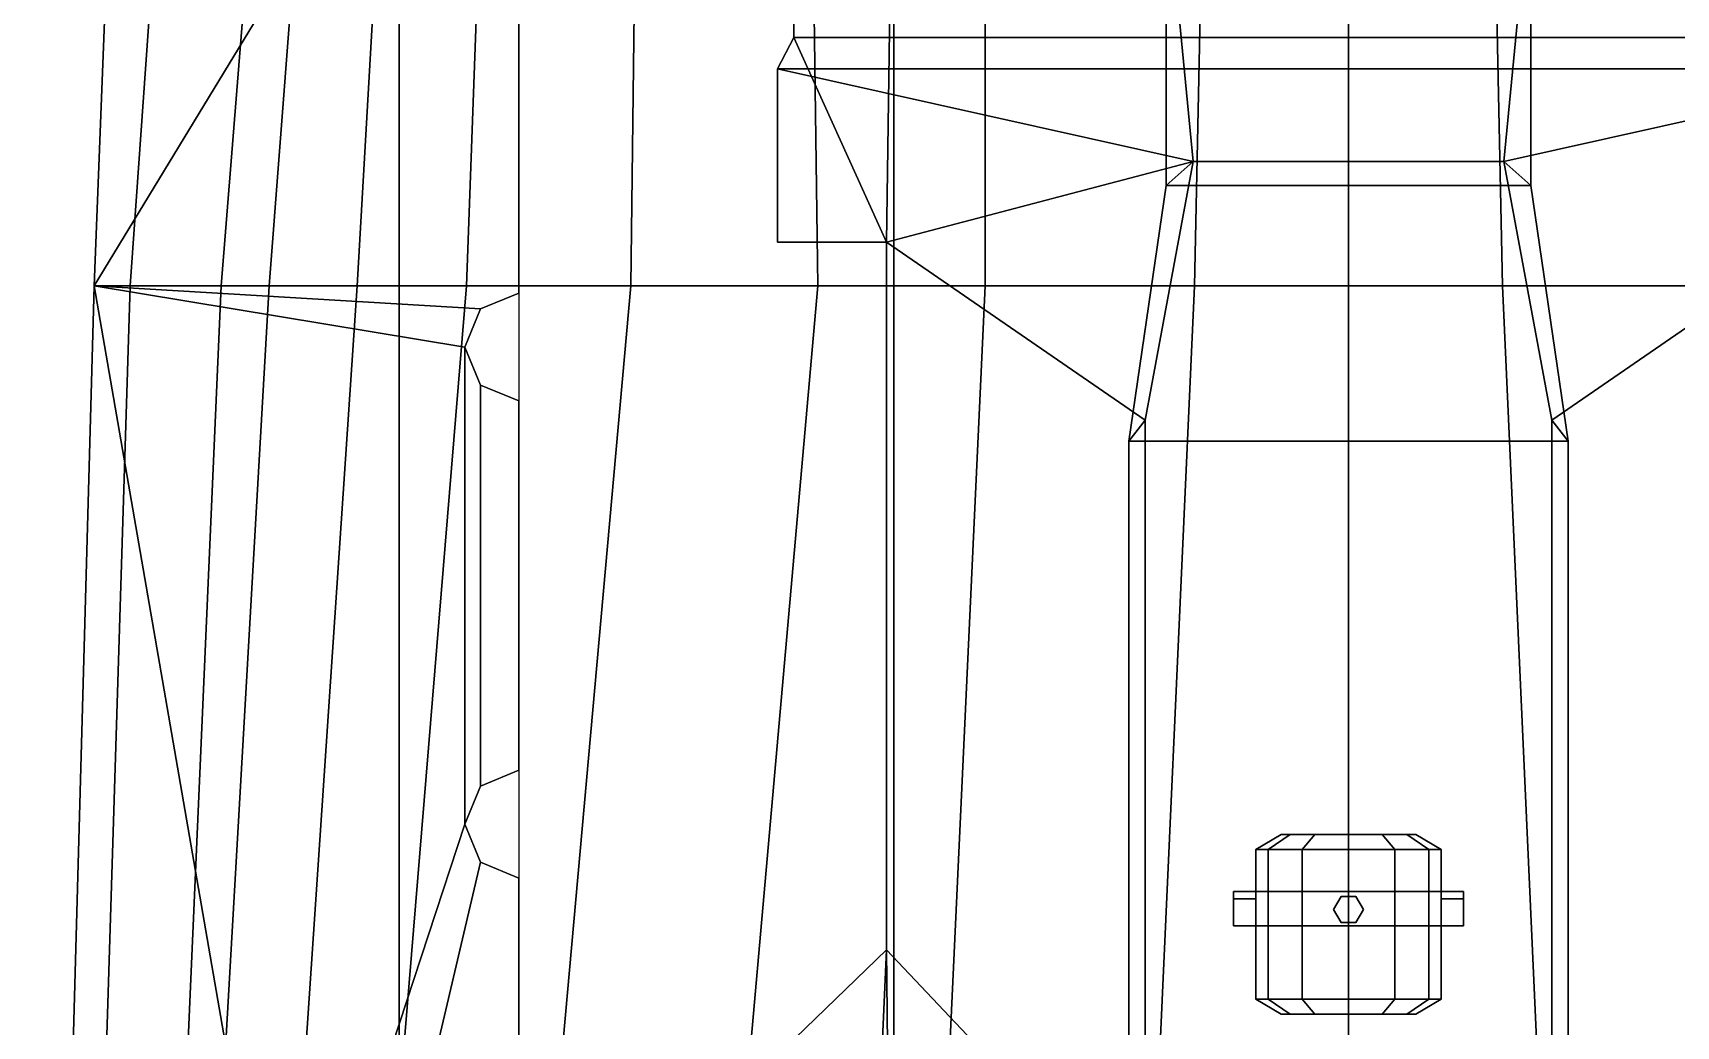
# Model space of a CAD drawing. Extents: x -9 to 9, y -98 to 98.
# Drawn here: x -8.8 to 2.19, y 30.02 to 36.66 of the extents above; entities that cross this region are included whole.
import ezdxf

# ---------------------------------------------------------------- set-up
doc = ezdxf.new("R2010")
doc.units = 0
doc.layers.get('0').update_dxf_attribs({"linetype": 'CONTINUOUS'})
doc.layers.add('SUPERSTRUCTURE', color=3, linetype='CONTINUOUS')

msp = doc.modelspace()

# ---------------------------------------------------------------- linework, layer by layer
for points in [[(-7.81, 49.81, 7.23), (-7.1, 49.81, 4.38), (-8.15, 34.97, 4.38), (-8.39, 34.97, 7.23)], [(-7.1, 49.81, 4.38), (-6.35, 49.81, 0.35), (-7.54, 34.97, -1.44), (-8.15, 34.97, 4.38)], [(-6.35, 49.81, 0.35), (-6.08, 49.81, -1.46), (-7.22, 34.97, -2.17), (-7.54, 34.97, -1.44)], [(-6.08, 49.81, -1.46), (-5.78, 49.81, -2.62), (-6.63, 34.97, -3.2), (-7.22, 34.97, -2.17)], [(-5.78, 49.81, -2.62), (-5.36, 49.81, -3.43), (-5.9, 34.97, -3.95), (-6.63, 34.97, -3.2)], [(-5.36, 49.81, -3.43), (-4.62, 49.81, -4.29), (-4.8, 34.97, -4.84), (-5.9, 34.97, -3.95)], [(-4.62, 49.81, -4.29), (-3.75, 49.81, -4.97), (-3.55, 34.97, -5.46), (-4.8, 34.97, -4.84)], [(-3.75, 49.81, -4.97), (-2.43, 49.81, -5.63), (-2.43, 34.97, -5.73), (-3.55, 34.97, -5.46)], [(-2.43, 49.81, -5.63), (-0.72, 49.81, -5.92), (-1.03, 34.97, -5.92), (-2.43, 34.97, -5.73)], [(0, 34.97, -5.97), (-1.03, 34.97, -5.92), (-0.72, 49.81, -5.92), (0, 49.81, -5.97)], [(0, 49.81, -5.97), (0.72, 49.81, -5.92), (1.03, 34.97, -5.92), (0, 34.97, -5.97)], [(2.43, 34.97, -5.73), (1.03, 34.97, -5.92), (0.72, 49.81, -5.92), (2.43, 49.81, -5.63)], [(-8.39, 34.97, 7.23), (-8.15, 34.97, 4.38), (-8.61, 20.15, 4.38), (-8.8, 20.15, 7.23)], [(-8.15, 34.97, 4.38), (-7.54, 34.97, -1.44), (-8.19, 20.15, -1.44), (-8.61, 20.15, 4.38)], [(-7.54, 34.97, -1.44), (-7.22, 34.97, -2.17), (-8.07, 20.15, -2.17), (-8.19, 20.15, -1.44)], [(-7.22, 34.97, -2.17), (-6.63, 34.97, -3.2), (-7.63, 20.15, -3.2), (-8.07, 20.15, -2.17)], [(-6.63, 34.97, -3.2), (-5.9, 34.97, -3.95), (-7.12, 20.15, -3.95), (-7.63, 20.15, -3.2)], [(-5.9, 34.97, -3.95), (-4.8, 34.97, -4.84), (-6.13, 20.15, -4.84), (-7.12, 20.15, -3.95)], [(-4.8, 34.97, -4.84), (-3.55, 34.97, -5.46), (-4.86, 20.15, -5.46), (-6.13, 20.15, -4.84)], [(-3.55, 34.97, -5.46), (-2.43, 34.97, -5.73), (-3.12, 20.15, -5.73), (-4.86, 20.15, -5.46)], [(-2.43, 34.97, -5.73), (-1.03, 34.97, -5.92), (-1.7, 20.15, -5.92), (-3.12, 20.15, -5.73)], [(0, 20.15, -5.97), (-1.7, 20.15, -5.92), (-1.03, 34.97, -5.92), (0, 34.97, -5.97)], [(0, 34.97, -5.97), (1.03, 34.97, -5.92), (1.7, 20.15, -5.92), (0, 20.15, -5.97)], [(3.12, 20.15, -5.73), (1.7, 20.15, -5.92), (1.03, 34.97, -5.92), (2.43, 34.97, -5.73)]]:
    msp.add_3dface(points)
at = {"layer": 'SUPERSTRUCTURE'}
for points in [[(-8.39, 34.97, 7.23), (-8.39, 34.97, 7.23), (-5.55, 39.64, 7.23), (-7.81, 49.81, 7.23)], [(3.71, 40.71, 12), (-3.71, 40.71, 12), (-3.71, 36.63, 12), (3.71, 36.63, 12)], [(-3.71, 36.63, 12), (-3.71, 40.71, 12), (-3.71, 40.71, 11.95), (-3.71, 36.63, 11.95)], [(-3.71, 36.63, 11.95), (-3.71, 40.71, 11.95), (-3.04, 38.72, 11.95), (-3.09, 35.26, 11.95)], [(-5.55, 39.64, 7.23), (-8.39, 34.97, 7.23), (-5.805, 34.815, 7.23), (-5.55, 34.92, 7.23)], [(-5.55, 39.64, 7.23), (-5.55, 34.92, 7.23), (-5.55, 34.92, 9.72), (-5.55, 39.64, 9.72)], [(-3.09, 30.53, 11.95), (-3.09, 35.26, 11.95), (-3.04, 38.72, 11.95), (-3.04, 25.87, 11.95)], [(-3.04, 25.87, 11.95), (-3.04, 38.72, 11.95), (-3.04, 38.72, 9.77), (-3.04, 25.87, 9.77)], [(6.35, 29.25, 9.77), (6.35, 37.72, 9.77), (-6.35, 37.72, 9.77), (-6.35, 29.25, 9.77)], [(-6.35, 37.72, 9.77), (-6.35, 37.72, 9.72), (-6.35, 29.25, 9.72), (-6.35, 29.25, 9.77)], [(-6.35, 29.25, 9.72), (-6.35, 37.72, 9.72), (-5.55, 37.72, 9.72), (-5.55, 29.25, 9.72)], [(1.22, 35.64, 14.4), (1.22, 37.67, 14.4), (-1.22, 37.67, 14.4), (-1.22, 35.64, 14.4)], [(-1.22, 35.64, 14.4), (-1.22, 37.67, 14.4), (-1.22, 37.67, 14.35), (-1.22, 35.64, 14.35)], [(-1.22, 35.64, 14.35), (-1.22, 37.67, 14.35), (-1.22, 37.67, 14.35), (-1.04, 35.8, 14.35)], [(1.04, 35.8, 14.35), (-1.04, 35.8, 14.35), (-1.22, 37.67, 14.35), (1.22, 37.67, 14.35)], [(1.04, 35.8, 14.35), (1.22, 37.67, 14.35), (1.22, 37.67, 14.35), (1.22, 35.64, 14.35)], [(1.22, 35.64, 14.35), (1.22, 37.67, 14.35), (1.22, 37.67, 14.4), (1.22, 35.64, 14.4)], [(3.71, 36.63, 12), (-3.71, 36.63, 12), (-3.82, 36.42, 12), (3.82, 36.42, 12)], [(-3.82, 36.42, 12), (-3.71, 36.63, 12), (-3.71, 36.63, 11.95), (-3.82, 36.42, 11.95)], [(-3.82, 35.26, 11.95), (-3.82, 36.42, 11.95), (-3.71, 36.63, 11.95), (-3.09, 35.26, 11.95)], [(3.82, 36.42, 12), (-3.82, 36.42, 12), (-1.04, 35.8, 12), (1.04, 35.8, 12)], [(-3.82, 35.26, 12), (-3.82, 36.42, 12), (-3.82, 36.42, 11.95), (-3.82, 35.26, 11.95)], [(-3.09, 35.26, 12), (-1.04, 35.8, 12), (-3.82, 36.42, 12), (-3.82, 35.26, 12)], [(3.09, 35.26, 12), (3.82, 36.42, 12), (1.04, 35.8, 12), (1.36, 34.07, 12)], [(-1.36, 34.07, 12), (-1.04, 35.8, 12), (-3.09, 35.26, 12)], [(-1.47, 33.93, 14.35), (-1.22, 35.64, 14.35), (-1.04, 35.8, 14.35), (-1.36, 34.07, 14.35)], [(-1.36, 34.07, 14.35), (-1.04, 35.8, 14.35), (-1.04, 35.8, 12), (-1.36, 34.07, 12)], [(1.04, 35.8, 12), (-1.04, 35.8, 12), (-1.04, 35.8, 14.35), (1.04, 35.8, 14.35)], [(1.36, 34.07, 12), (1.04, 35.8, 12), (1.04, 35.8, 14.35), (1.36, 34.07, 14.35)], [(1.36, 34.07, 14.35), (1.04, 35.8, 14.35), (1.22, 35.64, 14.35), (1.47, 33.93, 14.35)], [(1.22, 35.64, 14.4), (-1.22, 35.64, 14.4), (-1.47, 33.93, 14.4), (1.47, 33.93, 14.4)], [(-1.47, 33.93, 14.4), (-1.22, 35.64, 14.4), (-1.22, 35.64, 14.35), (-1.47, 33.93, 14.35)], [(1.47, 33.93, 14.35), (1.22, 35.64, 14.35), (1.22, 35.64, 14.4), (1.47, 33.93, 14.4)], [(-3.09, 35.26, 12), (-3.82, 35.26, 12), (-3.82, 35.26, 11.95), (-3.09, 35.26, 11.95)], [(-3.09, 30.53, 12), (-3.09, 35.26, 12), (-3.09, 35.26, 11.95), (-3.09, 30.53, 11.95)], [(-1.36, 28.7, 12), (-1.36, 34.07, 12), (-3.09, 35.26, 12), (-3.09, 30.53, 12)], [(3.09, 30.53, 12), (3.09, 35.26, 12), (1.36, 34.07, 12), (1.36, 28.7, 12)], [(-7.126, 27.67, 7.23), (-8.39, 34.97, 7.23), (-8.8, 20.15, 7.23), (-7.37, 26.76, 7.23)], [(-5.805, 34.815, 7.23), (-8.39, 34.97, 7.23), (-5.91, 34.56, 7.23), (-5.805, 34.815, 7.23)], [(-5.91, 34.56, 7.23), (-8.39, 34.97, 7.23), (-7.126, 27.67, 7.23), (-5.91, 31.37, 7.23)], [(-5.55, 34.92, 7.23), (-5.805, 34.815, 7.23), (-5.805, 34.815, 9.72), (-5.55, 34.92, 9.72)], [(-5.805, 34.815, 7.23), (-5.91, 34.56, 7.23), (-5.91, 34.56, 9.72), (-5.805, 34.815, 9.72)], [(-5.91, 34.56, 7.23), (-5.805, 34.305, 7.23), (-5.805, 34.305, 9.72), (-5.91, 34.56, 9.72)], [(-5.805, 34.305, 7.23), (-5.91, 34.56, 7.23), (-5.91, 31.37, 7.23), (-5.805, 31.625, 7.23)], [(-5.805, 34.305, 7.23), (-5.55, 34.2, 7.23), (-5.55, 34.2, 9.72), (-5.805, 34.305, 9.72)], [(-5.55, 34.2, 7.23), (-5.805, 34.305, 7.23), (-5.805, 31.625, 7.23), (-5.55, 31.73, 7.23)], [(-5.55, 34.2, 7.23), (-5.55, 31.73, 7.23), (-5.55, 31.73, 9.72), (-5.55, 34.2, 9.72)], [(-1.47, 28.45, 14.35), (-1.47, 33.93, 14.35), (-1.36, 34.07, 14.35), (-1.36, 28.7, 14.35)], [(-1.36, 28.7, 14.35), (-1.36, 34.07, 14.35), (-1.36, 34.07, 12), (-1.36, 28.7, 12)], [(1.36, 28.7, 12), (1.36, 34.07, 12), (1.36, 34.07, 14.35), (1.36, 28.7, 14.35)], [(1.36, 28.7, 14.35), (1.36, 34.07, 14.35), (1.47, 33.93, 14.35), (1.47, 28.45, 14.35)], [(1.47, 28.45, 14.4), (1.47, 33.93, 14.4), (-1.47, 33.93, 14.4), (-1.47, 28.45, 14.4)], [(-1.47, 28.45, 14.4), (-1.47, 33.93, 14.4), (-1.47, 33.93, 14.35), (-1.47, 28.45, 14.35)], [(1.47, 28.45, 14.35), (1.47, 33.93, 14.35), (1.47, 33.93, 14.4), (1.47, 28.45, 14.4)], [(-5.55, 31.73, 7.23), (-5.805, 31.625, 7.23), (-5.805, 31.625, 9.72), (-5.55, 31.73, 9.72)], [(-5.805, 31.625, 7.23), (-5.91, 31.37, 7.23), (-5.91, 31.37, 9.72), (-5.805, 31.625, 9.72)], [(-5.805, 31.115, 7.23), (-5.91, 31.37, 7.23), (-7.126, 27.67, 7.23), (-6.46, 28.336, 7.23)], [(-5.91, 31.37, 7.23), (-5.805, 31.115, 7.23), (-5.805, 31.115, 9.72), (-5.91, 31.37, 9.72)], [(-0.62, 31.2, 15.82), (-0.537, 31.2, 16.13), (-0.39, 31.3, 16.045), (-0.45, 31.3, 15.82)], [(-0.537, 31.2, 15.51), (-0.62, 31.2, 15.82), (-0.45, 31.3, 15.82), (-0.39, 31.3, 15.595)], [(-0.537, 31.2, 16.13), (-0.31, 31.2, 16.357), (-0.225, 31.3, 16.21), (-0.39, 31.3, 16.045)], [(-0.31, 31.2, 15.283), (-0.537, 31.2, 15.51), (-0.39, 31.3, 15.595), (-0.225, 31.3, 15.43)], [(0.39, 31.3, 16.045), (-0.45, 31.3, 15.82), (-0.39, 31.3, 16.045), (0.225, 31.3, 16.21)], [(0.45, 31.3, 15.82), (-0.39, 31.3, 15.595), (-0.45, 31.3, 15.82), (0.39, 31.3, 16.045)], [(0.225, 31.3, 16.21), (-0.39, 31.3, 16.045), (-0.225, 31.3, 16.21), (0, 31.3, 16.27)], [(0.39, 31.3, 15.595), (-0.225, 31.3, 15.43), (-0.39, 31.3, 15.595), (0.45, 31.3, 15.82)], [(-0.31, 31.2, 16.357), (0, 31.2, 16.44), (0, 31.3, 16.27), (-0.225, 31.3, 16.21)], [(0, 31.2, 15.2), (-0.31, 31.2, 15.283), (-0.225, 31.3, 15.43), (0, 31.3, 15.37)], [(0.225, 31.3, 15.43), (0, 31.3, 15.37), (-0.225, 31.3, 15.43), (0.39, 31.3, 15.595)], [(0, 31.2, 16.44), (0.31, 31.2, 16.357), (0.225, 31.3, 16.21), (0, 31.3, 16.27)], [(0.31, 31.2, 15.283), (0, 31.2, 15.2), (0, 31.3, 15.37), (0.225, 31.3, 15.43)], [(0.31, 31.2, 16.357), (0.537, 31.2, 16.13), (0.39, 31.3, 16.045), (0.225, 31.3, 16.21)], [(0.537, 31.2, 15.51), (0.31, 31.2, 15.283), (0.225, 31.3, 15.43), (0.39, 31.3, 15.595)], [(0.537, 31.2, 16.13), (0.62, 31.2, 15.82), (0.45, 31.3, 15.82), (0.39, 31.3, 16.045)], [(0.62, 31.2, 15.82), (0.537, 31.2, 15.51), (0.39, 31.3, 15.595), (0.45, 31.3, 15.82)], [(-5.55, 31.01, 7.23), (-5.805, 31.115, 7.23), (-6.46, 28.336, 7.23), (-5.55, 28.58, 7.23)], [(-5.805, 31.115, 7.23), (-5.55, 31.01, 7.23), (-5.55, 31.01, 9.72), (-5.805, 31.115, 9.72)], [(-0.62, 31.2, 15.82), (-0.537, 31.2, 15.51), (-0.537, 30.2, 15.51), (-0.62, 30.2, 15.82)], [(-0.537, 31.2, 16.13), (-0.62, 31.2, 15.82), (-0.62, 30.2, 15.82), (-0.537, 30.2, 16.13)], [(-0.537, 31.2, 15.51), (-0.31, 31.2, 15.283), (-0.31, 30.2, 15.283), (-0.537, 30.2, 15.51)], [(-0.31, 31.2, 16.357), (-0.537, 31.2, 16.13), (-0.537, 30.2, 16.13), (-0.31, 30.2, 16.357)], [(-0.31, 31.2, 15.283), (0, 31.2, 15.2), (0, 30.2, 15.2), (-0.31, 30.2, 15.283)], [(0, 31.2, 16.44), (-0.31, 31.2, 16.357), (-0.31, 30.2, 16.357), (0, 30.2, 16.44)], [(0, 31.2, 15.2), (0.31, 31.2, 15.283), (0.31, 30.2, 15.283), (0, 30.2, 15.2)], [(0.31, 31.2, 16.357), (0, 31.2, 16.44), (0, 30.2, 16.44), (0.31, 30.2, 16.357)], [(0.31, 31.2, 15.283), (0.537, 31.2, 15.51), (0.537, 30.2, 15.51), (0.31, 30.2, 15.283)], [(0.537, 31.2, 16.13), (0.31, 31.2, 16.357), (0.31, 30.2, 16.357), (0.537, 30.2, 16.13)], [(0.537, 31.2, 15.51), (0.62, 31.2, 15.82), (0.62, 30.2, 15.82), (0.537, 30.2, 15.51)], [(0.62, 31.2, 15.82), (0.537, 31.2, 16.13), (0.537, 30.2, 16.13), (0.62, 30.2, 15.82)], [(-5.55, 31.01, 7.23), (-5.55, 28.58, 7.23), (-5.55, 28.58, 9.72), (-5.55, 31.01, 9.72)], [(0.62, 30.92, 14.84), (-0.62, 30.92, 14.84), (-0.77, 30.92, 14.99), (0.77, 30.92, 14.99)], [(-0.62, 30.92, 14.84), (-0.62, 30.69, 14.84), (-0.77, 30.69, 14.99), (-0.77, 30.92, 14.99)], [(-0.77, 30.92, 14.99), (-0.77, 30.69, 14.99), (-0.77, 30.69, 15.87), (-0.77, 30.87, 15.87)], [(-0.62, 30.87, 15.87), (-0.62, 30.92, 14.99), (-0.77, 30.92, 14.99), (-0.77, 30.87, 15.87)], [(-0.62, 30.92, 14.99), (-0.62, 30.69, 14.99), (0.62, 30.69, 14.99), (0.62, 30.92, 14.99)], [(0.62, 30.69, 14.84), (-0.62, 30.69, 14.84), (-0.62, 30.92, 14.84), (0.62, 30.92, 14.84)], [(-0.62, 30.69, 15.87), (-0.62, 30.69, 14.99), (-0.62, 30.92, 14.99), (-0.62, 30.87, 15.87)], [(-0.05, 30.887, 14.4), (-0.1, 30.8, 14.4), (-0.1, 30.8, 14.84), (-0.05, 30.887, 14.84)], [(0.05, 30.887, 14.4), (-0.05, 30.887, 14.4), (-0.05, 30.887, 14.84), (0.05, 30.887, 14.84)], [(0.1, 30.8, 14.4), (0.05, 30.887, 14.4), (0.05, 30.887, 14.84), (0.1, 30.8, 14.84)], [(0.77, 30.92, 14.99), (0.77, 30.69, 14.99), (0.62, 30.69, 14.84), (0.62, 30.92, 14.84)], [(0.62, 30.92, 14.99), (0.62, 30.69, 14.99), (0.62, 30.69, 15.87), (0.62, 30.87, 15.87)], [(0.77, 30.87, 15.87), (0.77, 30.92, 14.99), (0.62, 30.92, 14.99), (0.62, 30.87, 15.87)], [(0.77, 30.69, 15.87), (0.77, 30.69, 14.99), (0.77, 30.92, 14.99), (0.77, 30.87, 15.87)], [(-0.77, 30.87, 15.87), (-0.77, 30.69, 15.87), (-0.62, 30.69, 15.87), (-0.62, 30.87, 15.87)], [(-0.1, 30.8, 14.4), (-0.05, 30.713, 14.4), (-0.05, 30.713, 14.84), (-0.1, 30.8, 14.84)], [(0.05, 30.713, 14.4), (0.1, 30.8, 14.4), (0.1, 30.8, 14.84), (0.05, 30.713, 14.84)], [(0.62, 30.87, 15.87), (0.62, 30.69, 15.87), (0.77, 30.69, 15.87), (0.77, 30.87, 15.87)], [(0.77, 30.69, 14.99), (-0.77, 30.69, 14.99), (-0.62, 30.69, 14.84), (0.62, 30.69, 14.84)], [(-0.77, 30.69, 15.87), (-0.77, 30.69, 14.99), (-0.62, 30.69, 14.99), (-0.62, 30.69, 15.87)], [(-0.05, 30.713, 14.4), (0.05, 30.713, 14.4), (0.05, 30.713, 14.84), (-0.05, 30.713, 14.84)], [(0.62, 30.69, 15.87), (0.62, 30.69, 14.99), (0.77, 30.69, 14.99), (0.77, 30.69, 15.87)], [(-3.7, 29.94, 12), (-3.09, 30.53, 12), (-3.09, 30.53, 11.95), (-3.7, 29.94, 11.95)], [(-3.7, 27.8, 11.95), (-3.7, 29.94, 11.95), (-3.09, 30.53, 11.95), (-3.23, 27.39, 11.95)], [(-1.36, 28.7, 12), (-1.36, 28.7, 12), (-3.09, 30.53, 12), (-3.7, 29.94, 12)], [(-3.23, 25.76, 11.95), (-3.23, 27.39, 11.95), (-3.09, 30.53, 11.95), (-3.04, 25.87, 11.95)], [(3.7, 29.94, 12), (3.09, 30.53, 12), (1.36, 28.7, 12)], [(-0.62, 30.2, 15.82), (-0.537, 30.2, 15.51), (-0.39, 30.1, 15.595), (-0.45, 30.1, 15.82)], [(-0.537, 30.2, 16.13), (-0.62, 30.2, 15.82), (-0.45, 30.1, 15.82), (-0.39, 30.1, 16.045)], [(-0.537, 30.2, 15.51), (-0.31, 30.2, 15.283), (-0.225, 30.1, 15.43), (-0.39, 30.1, 15.595)], [(-0.31, 30.2, 16.357), (-0.537, 30.2, 16.13), (-0.39, 30.1, 16.045), (-0.225, 30.1, 16.21)], [(-0.31, 30.2, 15.283), (0, 30.2, 15.2), (0, 30.1, 15.37), (-0.225, 30.1, 15.43)], [(0, 30.2, 16.44), (-0.31, 30.2, 16.357), (-0.225, 30.1, 16.21), (0, 30.1, 16.27)], [(0, 30.2, 15.2), (0.31, 30.2, 15.283), (0.225, 30.1, 15.43), (0, 30.1, 15.37)], [(0.31, 30.2, 16.357), (0, 30.2, 16.44), (0, 30.1, 16.27), (0.225, 30.1, 16.21)], [(0.31, 30.2, 15.283), (0.537, 30.2, 15.51), (0.39, 30.1, 15.595), (0.225, 30.1, 15.43)], [(0.537, 30.2, 16.13), (0.31, 30.2, 16.357), (0.225, 30.1, 16.21), (0.39, 30.1, 16.045)], [(0.537, 30.2, 15.51), (0.62, 30.2, 15.82), (0.45, 30.1, 15.82), (0.39, 30.1, 15.595)], [(0.62, 30.2, 15.82), (0.537, 30.2, 16.13), (0.39, 30.1, 16.045), (0.45, 30.1, 15.82)], [(0.39, 30.1, 15.595), (-0.45, 30.1, 15.82), (-0.39, 30.1, 15.595), (0.225, 30.1, 15.43)], [(0.45, 30.1, 15.82), (-0.39, 30.1, 16.045), (-0.45, 30.1, 15.82), (0.39, 30.1, 15.595)], [(0.225, 30.1, 15.43), (-0.39, 30.1, 15.595), (-0.225, 30.1, 15.43), (0, 30.1, 15.37)], [(0.39, 30.1, 16.045), (-0.225, 30.1, 16.21), (-0.39, 30.1, 16.045), (0.45, 30.1, 15.82)], [(0.225, 30.1, 16.21), (0, 30.1, 16.27), (-0.225, 30.1, 16.21), (0.39, 30.1, 16.045)]]:
    msp.add_3dface(points, dxfattribs=at)

doc.saveas('drawing.dxf')
